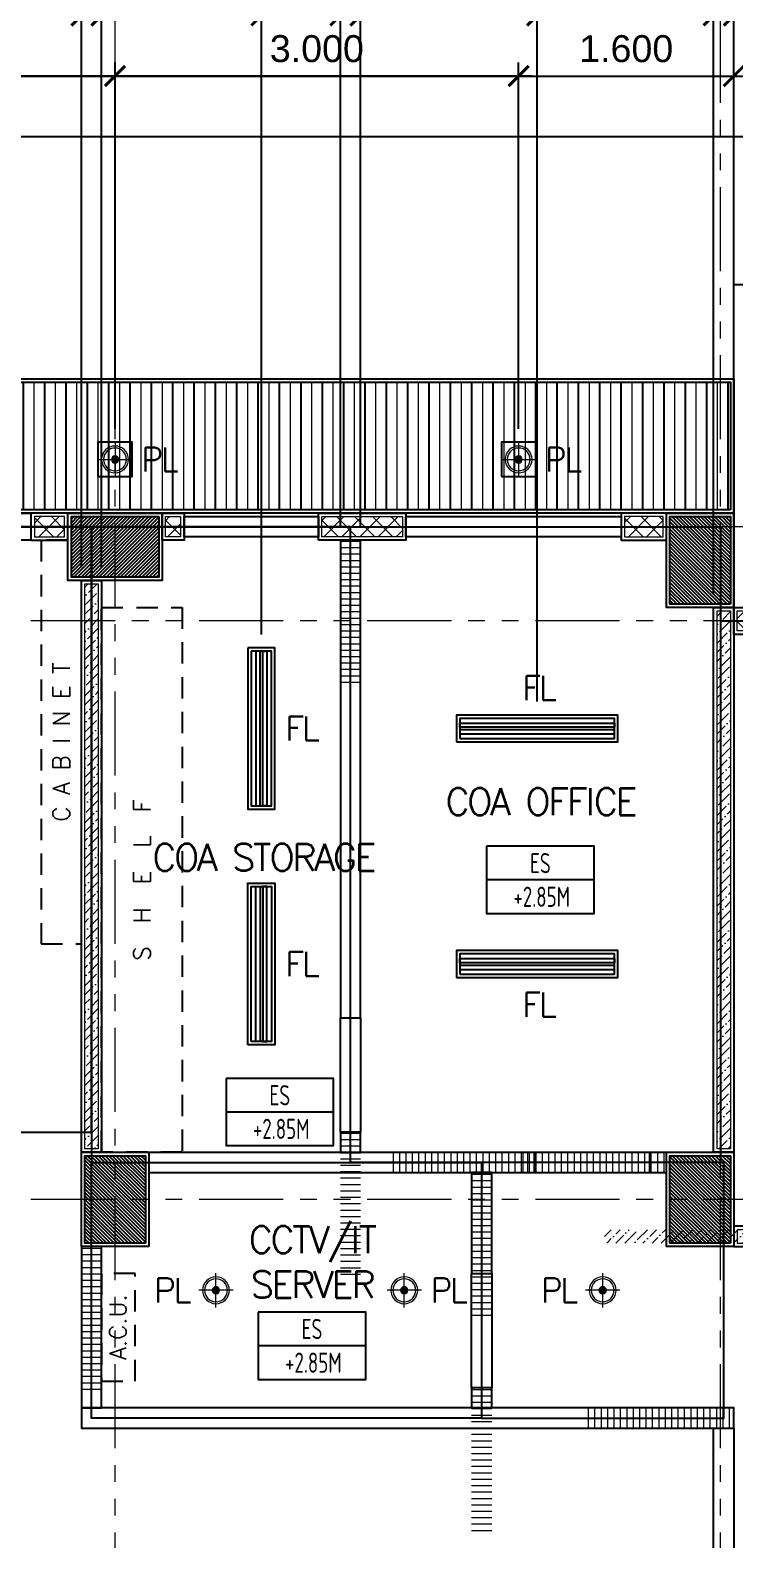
# Model space of a CAD drawing. Header units: metres. Extents: x -12400 to 1, y 0 to 106422.
# Drawn here: x -12200.44 to -12195.21, y 106347.71 to 106358.93 of the extents above; entities that cross this region are included whole.
import ezdxf
from ezdxf.enums import TextEntityAlignment as Align

# ---------------------------------------------------------------- set-up
doc = ezdxf.new("R2010")
doc.units = ezdxf.units.M
doc.header["$PDMODE"] = 35
doc.linetypes.add('HIDDEN2', pattern=[4.762499999999999, 3.175, -1.5875])
doc.linetypes.add('PHANTOM2', pattern=[1.25, 0.625, -0.125, 0.125, -0.125, 0.125, -0.125])
for name, color, linetype, lineweight in [('0.1', 1, 'Continuous', 9), ('A-DIM-100', 8, 'Continuous', 0), ('DIM 001', 251, 'Continuous', 13), ('FURN', 8, 'Continuous', 5), ('HATCH', 250, 'Continuous', 5), ('LAYOUT', 1, 'Continuous', 20), ('LF 001', 51, 'Continuous', 20)]:
    doc.layers.add(name, color=color, linetype=linetype, lineweight=lineweight)
for name, color, linetype in [('C-SCHED', 1, 'Continuous'), ('E_FIX_LIGHT1', 2, 'Continuous'), ('lighting', 1, 'Continuous'), ('P-HIDE', 1, 'HIDDEN2'), ('stone', 15, 'Continuous'), ('txt', 2, 'Continuous'), ('WALL', 7, 'Continuous')]:
    doc.layers.add(name, color=color, linetype=linetype)
doc.layers.add('GUIDELINES', color=206, linetype='Continuous', plot=False)
doc.styles.add('architxt', font='architxt.shx', dxfattribs={"width": 0.8})
doc.styles.add('DIMTXT-100', font='arial.ttf')
doc.styles.add('swis721', font='swiss.ttf')
doc.styles.add('T.25', font='romans.shx', dxfattribs={"height": 0.2})
doc.dimstyles.new('D-100', dxfattribs={"dimtxt": 0.2, "dimasz": 0.15, "dimexe": 0.1, "dimexo": 0.1, "dimgap": 0.1, "dimtad": 1, "dimdec": 3, "dimzin": 4, "dimdsep": 46, "dimtxsty": 'DIMTXT-100', "dimblk": 'ARCHTICK', "dimcen": 0.2, "dimdle": 0.1, "dimclrd": 8, "dimclre": 8, "dimclrt": 2, "dimadec": 0, "dimazin": 1, "dimtfac": 1, "dimtdec": 3, "dimtofl": 0, "dimtmove": 2, "dimatfit": 3, "dimfxl": 1, "dimarcsym": 0})
doc.dimstyles.new('DIM 200', dxfattribs={"dimtxt": 200, "dimasz": 1, "dimexe": 0, "dimexo": 40, "dimgap": 50, "dimtad": 1, "dimtoh": 1, "dimdec": 0, "dimlfac": 2, "dimtxsty": 'swis721', "dimblk": 'CIR', "dimcen": 0, "dimclrd": 155, "dimclre": 155, "dimclrt": 4, "dimadec": 0, "dimazin": 0, "dimtfac": 1, "dimtdec": 0, "dimtix": 1, "dimtmove": 1, "dimatfit": 3, "dimldrblk": 'CIR', "dimfxl": 0, "dimarcsym": 0})

# ---------------------------------------------------------------- blocks, each defined once
blk = doc.blocks.new('CIR')
at = {"color": 4}
blk.add_circle((0, 0), 50, dxfattribs=at)
blk = doc.blocks.new('A$C1B753C5A')
at = {"layer": 'WALL'}
h = blk.add_hatch(dxfattribs=at)
h.set_pattern_fill('ANSI31', color=250, scale=0.15)
h.set_pattern_definition([(45, (-1494.388102653662, 303.0677240852394), (-0.01325825214724777, 0.01325825214724777), [])])
h.paths.add_polyline_path([(0.4750000000001364, 0.6749999999999545), (0.02500000000009089, 0.6749999999999545), (0.02500000000009095, 0.02499999999997721), (0.4750000000001364, 0.02499999999997721)])
at = {"color": 7}
blk.add_lwpolyline([(0, 0), (0.5000000000002274, 0), (0.5000000000002274, 0.6999999999999318), (0, 0.6999999999999318)], close=True, dxfattribs=at)
at = {"layer": 'stone', "color": 5}
blk.add_lwpolyline([(0.02500000000009095, 0.02499999999997726), (0.4750000000001364, 0.02499999999997726), (0.4750000000001364, 0.6749999999999545), (0.02500000000009095, 0.6749999999999545)], close=True, dxfattribs=at)
blk = doc.blocks.new('COLUMNS2F')
at = {"xscale": -1.000000000000001, "rotation": 90}
blk.add_blockref('A$C1B753C5A', (-12158.10441529414, 106344.3499565114), dxfattribs=at)
at = {"xscale": -1}
for p in [(-12153.85441529414, 106343.6499565114), (-12158.20441529414, 106338.8999565114), (-12153.85441529414, 106338.8999565114)]:
    blk.add_blockref('A$C1B753C5A', p, dxfattribs=at)
blk = doc.blocks.new('*U1740')
at = {"layer": 'HATCH'}
h = blk.add_hatch(dxfattribs=at)
h.set_pattern_fill('ANSI36', color=256, scale=0.015)
h.set_pattern_definition([(45, (12095.52419102845, -106406.7665946045), (0.025256970340507, 0.09260889124852564), [0.1190625, -0.0238125, 0, -0.0238125])])
h.paths.add_polyline_path([(0.0249999999996362, 0.1249999999854481), (0.02499999999963665, 0.02499999999417923), (4.224999999947385, 0.02499999999417923), (4.224999999947385, 0.1249999999854481)])
at = {"color": 4}
blk.add_lwpolyline([(4.249999999947021, 0), (4.249999999947021, 0.1499999999796273), (0, 0.1499999999796273), (0, 0)], close=True, dxfattribs=at)
at = {"layer": 'HATCH'}
blk.add_lwpolyline([(4.224999999947385, 0.02499999999417923), (4.224999999947385, 0.1249999999854481), (0.0249999999996362, 0.1249999999854481), (0.0249999999996362, 0.02499999999417923)], close=True, dxfattribs=at)
blk = doc.blocks.new('*U1966')
at = {"layer": 'HATCH'}
h = blk.add_hatch(dxfattribs=at)
h.set_pattern_fill('ANSI36', color=256, scale=0.015)
h.set_pattern_definition([(45, (12095.32419102851, -106406.7665946045), (0.025256970340507, 0.09260889124852564), [0.1190625, -0.0238125, 0, -0.0238125])])
h.paths.add_polyline_path([(0.0249999999996362, 0.1249999999854481), (0.02499999999963665, 0.02499999999417923), (4.025000000000431, 0.02499999999417923), (4.025000000000431, 0.1249999999854481)])
at = {"color": 4}
blk.add_lwpolyline([(4.050000000000067, 0), (4.050000000000067, 0.1499999999796273), (0, 0.1499999999796273), (0, 0)], close=True, dxfattribs=at)
at = {"layer": 'HATCH'}
blk.add_lwpolyline([(4.025000000000431, 0.02499999999417923), (4.025000000000431, 0.1249999999854481), (0.0249999999996362, 0.1249999999854481), (0.0249999999996362, 0.02499999999417923)], close=True, dxfattribs=at)
blk = doc.blocks.new('*U1027')
at = {"layer": 'HATCH'}
h = blk.add_hatch(dxfattribs=at)
h.set_pattern_fill('ANSI31', color=256, scale=0.015, angle=45)
h.set_pattern_definition([(90, (12094.82437425288, -106406.4165946045), (-0.04762500000000001, 0), [])])
h.paths.add_polyline_path([(2.462683224379362, 0.1499999999796273), (2.462683224379362, 0), (3.550183224378999, 0), (3.550183224378999, 0.1499999999796273)])
at = {"color": 3}
blk.add_lwpolyline([(3.550183224378999, 0), (3.550183224378999, 0.1499999999796273), (0, 0.1499999999796273), (0, 0)], close=True, dxfattribs=at)
blk = doc.blocks.new('*U1028')
at = {"layer": 'HATCH'}
h = blk.add_hatch(dxfattribs=at)
h.set_pattern_fill('ANSI31', color=256, scale=0.015, angle=45)
h.set_pattern_definition([(90, (12094.1491910285, -106406.4165946045), (-0.04762500000000001, 0), [])])
h.paths.add_polyline_path([(1.787499999998544, 0.1499999999796273), (1.787499999998544, 0), (2.87499999999818, 0), (2.87499999999818, 0.1499999999796273)])
at = {"color": 3}
blk.add_lwpolyline([(2.87499999999818, 0), (2.87499999999818, 0.1499999999796273), (0, 0.1499999999796273), (0, 0)], close=True, dxfattribs=at)
blk = doc.blocks.new('*U1029')
at = {"layer": 'HATCH'}
h = blk.add_hatch(dxfattribs=at)
h.set_pattern_fill('ANSI31', color=256, scale=0.015, angle=45)
h.set_pattern_definition([(90, (12096.12419102851, -106406.4165946045), (-0.04762500000000001, 0), [])])
h.paths.add_polyline_path([(3.762500000000726, 0.1499999999796273), (3.762500000000726, 0), (4.850000000000362, 0), (4.850000000000362, 0.1499999999796273)])
at = {"color": 3}
blk.add_lwpolyline([(4.850000000000362, 0), (4.850000000000362, 0.1499999999796273), (0, 0.1499999999796273), (0, 0)], close=True, dxfattribs=at)
blk = doc.blocks.new('*U1021')
at = {"layer": 'HATCH'}
h = blk.add_hatch(dxfattribs=at)
h.set_pattern_fill('ANSI31', color=256, scale=0.015, angle=45)
h.set_pattern_definition([(90, (12092.47437425292, -106406.4165946045), (-0.04762500000000001, 0), [])])
h.paths.add_polyline_path([(0.1126832244171987, 0.1499999999796273), (0.1126832244171987, 0), (1.200183224416835, 0), (1.200183224416835, 0.1499999999796273)])
at = {"color": 3}
blk.add_lwpolyline([(1.200183224416835, 0), (1.200183224416835, 0.1499999999796273), (0, 0.1499999999796273), (0, 0)], close=True, dxfattribs=at)
blk = doc.blocks.new('*U1022')
at = {"layer": 'HATCH'}
h = blk.add_hatch(dxfattribs=at)
h.set_pattern_fill('ANSI31', color=256, scale=0.015, angle=45)
h.set_pattern_definition([(90, (12092.02382457971, -106406.4165946045), (-0.04762500000000001, 0), [])])
h.paths.add_polyline_path([(-0.3378664487991022, 0.1499999999796273), (-0.3378664487991022, 0), (0.749633551200534, 0), (0.749633551200534, 0.1499999999796273)])
at = {"color": 3}
blk.add_lwpolyline([(0.749633551200534, 0), (0.749633551200534, 0.1499999999796273), (0, 0.1499999999796273), (0, 0)], close=True, dxfattribs=at)
blk = doc.blocks.new('*U1023')
at = {"layer": 'HATCH'}
h = blk.add_hatch(dxfattribs=at)
h.set_pattern_fill('ANSI31', color=256, scale=0.015, angle=45)
h.set_pattern_definition([(90, (12091.42437425295, -106406.4165946045), (-0.04762500000000001, 0), [])])
h.paths.add_polyline_path([(-0.9373167755566076, 0.1499999999796273), (-0.9373167755566076, 0), (0.1501832244430286, 0), (0.1501832244430286, 0.1499999999796273)])
at = {"color": 3}
blk.add_lwpolyline([(0.1501832244430286, 0), (0.1501832244430286, 0.1499999999796273), (0, 0.1499999999796273), (0, 0)], close=True, dxfattribs=at)
blk = doc.blocks.new('*U1024')
at = {"layer": 'HATCH'}
h = blk.add_hatch(dxfattribs=at)
h.set_pattern_fill('ANSI31', color=256, scale=0.015, angle=45)
h.set_pattern_definition([(90, (12091.39919102851, -106406.4165946045), (-0.04762500000000001, 0), [])])
h.paths.add_polyline_path([(-0.9624999999996362, 0.1499999999796273), (-0.9624999999996362, 0), (0.125, 0), (0.125, 0.1499999999796273)])
at = {"color": 3}
blk.add_lwpolyline([(0.125, 0), (0.125, 0.1499999999796273), (0, 0.1499999999796273), (0, 0)], close=True, dxfattribs=at)
blk = doc.blocks.new('*U1031')
at = {"layer": 'HATCH'}
h = blk.add_hatch(dxfattribs=at)
h.set_pattern_fill('ANSI31', color=256, scale=0.015, angle=45)
h.set_pattern_definition([(90, (12091.42437425293, -106406.4165946045), (-0.04762500000000001, 0), [])])
h.paths.add_polyline_path([(-0.9373167755711593, 0.1499999999796273), (-0.9373167755711593, 0), (0.1501832244284769, 0), (0.1501832244284769, 0.1499999999796273)])
at = {"color": 3}
blk.add_lwpolyline([(0.1501832244284769, 0), (0.1501832244284769, 0.1499999999796273), (0, 0.1499999999796273), (0, 0)], close=True, dxfattribs=at)
blk = doc.blocks.new('*U1777')
at = {"layer": 'HATCH'}
h = blk.add_hatch(dxfattribs=at)
h.set_pattern_fill('ANSI37', color=256, scale=0.03, angle=-180)
h.set_pattern_definition([(225, (-0.8125000000049447, 0), (0.06735192090801863, -0.06735192090801868), []), (314.9999999999999, (-0.8125000000049447, 0), (0.06735192090801868, 0.06735192090801861), [])])
h.paths.add_polyline_path([(0.02500000000873115, 0.1749999999883585), (0.02500000000873115, 0.02499999999417923), (0.2500000000005122, 0.02499999999417923), (0.2500000000005122, 0.1749999999883585)])
blk.add_lwpolyline([(0, 0.1999999999825377), (0, 0), (0.2749999999946914, 0), (0.2749999999946914, 0.1999999999825377)], close=True)
blk.add_lwpolyline([(0.02500000000873115, 0.1749999999883585), (0.02500000000873115, 0.02499999999417923), (0.2500000000005122, 0.02499999999417923), (0.2500000000005122, 0.1749999999883585)], close=True, dxfattribs=at)
blk = doc.blocks.new('*U615')
at = {"layer": 'HATCH'}
h = blk.add_hatch(dxfattribs=at)
h.set_pattern_fill('ANSI36', color=256, scale=0.015)
h.set_pattern_definition([(45, (12091.37419102851, -106406.7665946045), (0.025256970340507, 0.09260889124852564), [0.1190625, -0.0238125, 0, -0.0238125])])
h.paths.add_polyline_path([(-0.9624999999996362, 0.1249999999854481), (-0.9624999999996362, 0.02499999999417923), (0.0750000000007276, 0.02499999999417923), (0.0750000000007276, 0.1249999999854481)])
at = {"color": 4}
blk.add_lwpolyline([(0.1000000000003638, 0), (0.1000000000003638, 0.1499999999796273), (0, 0.1499999999796273), (0, 0)], close=True, dxfattribs=at)
at = {"layer": 'HATCH'}
blk.add_lwpolyline([(0.0750000000007276, 0.02499999999417923), (0.0750000000007276, 0.1249999999854481), (0.0249999999996362, 0.1249999999854481), (0.0249999999996362, 0.02499999999417923)], close=True, dxfattribs=at)
blk = doc.blocks.new('*U1765')
at = {"layer": 'HATCH'}
h = blk.add_hatch(dxfattribs=at)
h.set_pattern_fill('ANSI37', color=256, scale=0.03, angle=-180)
h.set_pattern_definition([(225, (-0.6624999999845038, 0), (0.06735192090801863, -0.06735192090801868), []), (314.9999999999999, (-0.6624999999845038, 0), (0.06735192090801868, 0.06735192090801861), [])])
h.paths.add_polyline_path([(0.02500000000873115, 0.1749999999883585), (0.02500000000873115, 0.02499999999417923), (0.4000000000209532, 0.02499999999417923), (0.4000000000209532, 0.1749999999883585)])
blk.add_lwpolyline([(0, 0.1999999999825377), (0, 0), (0.4250000000151324, 0), (0.4250000000151324, 0.1999999999825377)], close=True)
blk.add_lwpolyline([(0.02500000000873115, 0.1749999999883585), (0.02500000000873115, 0.02499999999417923), (0.4000000000209532, 0.02499999999417923), (0.4000000000209532, 0.1749999999883585)], close=True, dxfattribs=at)
blk = doc.blocks.new('*U285')
at = {"layer": 'HATCH'}
h = blk.add_hatch(dxfattribs=at)
h.set_pattern_fill('ANSI37', color=256, scale=0.03, angle=-180)
h.set_pattern_definition([(225, (-0.7500000006797893, 0), (0.06735192090801863, -0.06735192090801868), []), (314.9999999999999, (-0.7500000006797893, 0), (0.06735192090801868, 0.06735192090801861), [])])
h.paths.add_polyline_path([(0.02500000000873115, 0.1749999999883585), (0.02500000000873115, 0.02499999999417923), (0.3124999993256676, 0.02499999999417923), (0.3124999993256676, 0.1749999999883585)])
blk.add_lwpolyline([(0, 0.1999999999825377), (0, 0), (0.3374999993198469, 0), (0.3374999993198469, 0.1999999999825377)], close=True)
blk.add_lwpolyline([(0.02500000000873115, 0.1749999999883585), (0.02500000000873115, 0.02499999999417923), (0.3124999993256676, 0.02499999999417923), (0.3124999993256676, 0.1749999999883585)], close=True, dxfattribs=at)
blk = doc.blocks.new('*U1742')
at = {"layer": 'HATCH'}
h = blk.add_hatch(dxfattribs=at)
h.set_pattern_fill('ANSI37', color=256, scale=0.03, angle=-180)
h.set_pattern_definition([(225, (-0.9249999999914837, 0), (0.06735192090801863, -0.06735192090801868), []), (314.9999999999999, (-0.9249999999914837, 0), (0.06735192090801868, 0.06735192090801861), [])])
h.paths.add_polyline_path([(0.02500000000873115, 0.1749999999883585), (0.02500000000873115, 0.02499999999417923), (0.1375000000139731, 0.02499999999417923), (0.1375000000139731, 0.1749999999883585)])
blk.add_lwpolyline([(0, 0.1999999999825377), (0, 0), (0.1625000000081523, 0), (0.1625000000081523, 0.1999999999825377)], close=True)
blk.add_lwpolyline([(0.02500000000873115, 0.1749999999883585), (0.02500000000873115, 0.02499999999417923), (0.1375000000139731, 0.02499999999417923), (0.1375000000139731, 0.1749999999883585)], close=True, dxfattribs=at)
blk = doc.blocks.new('*U1774')
at = {"layer": 'HATCH'}
h = blk.add_hatch(dxfattribs=at)
h.set_pattern_fill('ANSI37', color=256, scale=0.03, angle=-180)
h.set_pattern_definition([(225, (-0.4374999999831163, 0), (0.06735192090801863, -0.06735192090801868), []), (314.9999999999999, (-0.4374999999831163, 0), (0.06735192090801868, 0.06735192090801861), [])])
h.paths.add_polyline_path([(0.02500000000873115, 0.1749999999883585), (0.02500000000873115, 0.02499999999417923), (0.6250000000223406, 0.02499999999417923), (0.6250000000223406, 0.1749999999883585)])
blk.add_lwpolyline([(0, 0.1999999999825377), (0, 0), (0.6500000000165198, 0), (0.6500000000165198, 0.1999999999825377)], close=True)
blk.add_lwpolyline([(0.02500000000873115, 0.1749999999883585), (0.02500000000873115, 0.02499999999417923), (0.6250000000223406, 0.02499999999417923), (0.6250000000223406, 0.1749999999883585)], close=True, dxfattribs=at)
blk = doc.blocks.new('A$C7ed75b16')
at = {"color": 1}
for points in [[(1.774999999994179, 19.69999999999709), (4.975000000013097, 19.69999999999709), (4.975000000013097, 19.50000000001455), (1.774999999994179, 19.50000000001455)], [(6.112500000001091, 19.67500000003201), (7.112500000001091, 19.67500000003201), (7.112500000001091, 19.52500000002328), (6.112500000001091, 19.52500000002328)], [(7.762500000011642, 19.67500000001746), (9.36250000068685, 19.67500000001746), (9.36250000068685, 19.52500000028522), (7.762500000011642, 19.52500000028522)], [(7.27500000001055, 15.94981677563919), (7.424999999990177, 15.94981677563919), (7.424999999990177, 15.09981677563337), (7.27500000001055, 15.09981677563337)], [(9.575000000000728, 14.94963355120854), (8.724999999998545, 14.94963355120854), (8.724999999998545, 14.79963355122891), (9.575000000000728, 14.79963355122891)], [(8.250000000010914, 14.05000000003201), (8.399999999990541, 14.05000000003201), (8.399999999990541, 13.20000000002619), (8.250000000010914, 13.20000000002619)], [(10.05000000000109, 12.89981677560718), (10.20000000000073, 12.89981677560718), (10.20000000000073, 10.69999999999709), (10.05000000000109, 10.69999999999709)]]:
    blk.add_lwpolyline(points, close=True, dxfattribs=at)
at = {"color": 1, "linetype": 'HIDDEN2', "ltscale": 0.05}
blk.add_lwpolyline([(5.75, 13.25), (5.75, 14.05000000000291), (5.5, 14.05000000000291), (5.5, 13.25)], close=True, dxfattribs=at)
at = {"layer": 'GUIDELINES'}
for points in [[(1.100000000000364, 19.60000000002037), (10.10000000000036, 19.60000000002037), (10.10000000000036, 18.90000000002328), (18.10000000000036, 18.90000000002328), (18.10000000000036, 19.60000000002037), (27.10000000000036, 19.60000000002037), (27.10000000000036, 1.100000000020373), (18.10000000000036, 1.100000000020373), (18.10000000000036, 2.100000000136788), (10.10000000000036, 2.100000000136788), (10.10000000000036, 1.100000000020373), (1.100000000000364, 1.100000000020373)], [(5.425000000001091, 19.59981677561882), (1.100000000000364, 19.60000000000582), (1.100000000000364, 15.10009161221387), (5.425000000001091, 15.09990838782687)], [(5.425000000001091, 14.87481677562755), (7.350000000000364, 14.87481677562755), (7.350000000000364, 19.59981677561882), (5.425000000001091, 19.59981677561882)], [(7.350000000000364, 19.60000000000582), (10.10000000000036, 19.60000000000582), (10.10000000000036, 14.87463355124055), (7.350000000000364, 14.87463355124055)], [(5.425000000001091, 14.87463355124055), (8.325000000000728, 14.87463355124055), (8.325000000000728, 12.97500000000582), (5.425000000001091, 12.97500000000582)], [(8.325000000000728, 14.87463355124055), (8.325000000000728, 12.97500000000582), (10.125, 12.97500000000582), (10.125, 14.87463355124055)]]:
    blk.add_lwpolyline(points, close=True, dxfattribs=at)
at = {"layer": 'P-HIDE', "linetype": 'Continuous'}
blk.add_lwpolyline([(10.20000000000073, 18.99999999998545), (10.20000000000073, 21.39999999997963), (18.00000000001819, 21.39999999997963), (18.00000000001819, 18.99999999998545)], dxfattribs=at)
for name, p in [('COLUMNS2F', (12164.05441529414, -106324.6499565114)), ('*U1028', (5.850000000000364, 14.79963355122891)), ('*U1024', (9.575000000000728, 14.79963355122891)), ('*U615', (10.20000000000073, 14.25)), ('*U1029', (5.350000000000364, 12.89981677560718))]:
    blk.add_blockref(name, p)
for name, p, rotation in [('*U1777', (5.250000000007276, 19.69999999999709), 180), ('*U285', (9.700000000008004, 19.69999999999709), 180), ('*U1027', (7.424999999990177, 15.94981677563919), 90), ('*U1031', (7.424999999990177, 14.94963355120854), 90), ('*U1022', (8.399999999990541, 14.05000000003201), 90), ('*U1021', (5.499999999990905, 13.04981677558681), 90), ('*U1023', (8.399999999990541, 13.04981677558681), 90)]:
    blk.add_blockref(name, p, dxfattribs=dict(rotation=rotation))
at = {"xscale": -1}
for name, p, rotation in [('*U1742', (5.950000000000728, 19.69981677559554), 180), ('*U1774', (7.112500000001091, 19.69981677559554), 180), ('*U1740', (5.350000000000364, 14.95000000001164), 270), ('*U1966', (10.0500000000211, 14.95000000001164), 270), ('*U1765', (10.20000000000073, 19), 180)]:
    blk.add_blockref(name, p, dxfattribs=dict(at, rotation=rotation))
at = {"layer": '0.1', "color": 2, "insert": (5.621145988796343, 13.65000000000873), "char_height": 0.125, "attachment_point": 5, "rotation": 89.99999999999993, "style": 'T.25'}
blk.add_mtext_dynamic_manual_height_columns('{\\C3;A.C.U.}', width=0.8842432270312205, gutter_width=1, heights=[0], dxfattribs=at)
blk = doc.blocks.new('L1')
at = {"layer": 'LF 001', "lineweight": 20, "ltscale": 1500}
h = blk.add_hatch(color=256, dxfattribs=at)
edge = h.paths.add_edge_path()
edge.add_arc((1.13686837721616e-13, -1.13686837721616e-13), 0.0318958546358772, 0, 360)
at = {"layer": 'LF 001', "color": 76, "lineweight": 18, "ltscale": 1500}
for points in [[(1.13686837721616e-13, 0.1499999999997499), (1.13686837721616e-13, -0.1500000000000909)], [(-0.1499999999999773, -1.13686837721616e-13), (0.1500000000000909, -1.13686837721616e-13)]]:
    blk.add_lwpolyline(points, dxfattribs=at)
at = {"layer": 'LF 001', "ltscale": 1500}
blk.add_lwpolyline([(-0.09999999999990905, -1.13686837721616e-13, -1), (0.1000000000000227, -1.13686837721616e-13, -1)], format="xyb", close=True, dxfattribs=at)
at = {"layer": 'LF 001', "lineweight": 20, "ltscale": 1500}
blk.add_circle((1.13686837721616e-13, -1.13686837721616e-13), 0.0318958546358772, dxfattribs=at)
blk = doc.blocks.new('LO')
at = {"layer": 'LAYOUT', "xscale": 1000, "yscale": 1000, "zscale": 1000}
blk.add_blockref('L1', (0, 0), dxfattribs=at)
blk = doc.blocks.new('*U1960')
at = {"layer": 'LF 001', "ltscale": 1500}
blk.add_circle((0, -3.995415109869782e-14), 0.0998520709958535, dxfattribs=at)
at = {"layer": 'lighting', "xscale": 0.0008492979043710491, "yscale": 0.0008492979043710491, "zscale": 0.0008492979043710491}
blk.add_blockref('LO', (0, -3.995415109869782e-14), dxfattribs=at)
blk = doc.blocks.new('LEDPENDANTLT')
at = {"color": 1}
for points in [[(0, 0.1999999999970896), (1.200000000000728, 0.1999999999970896), (1.200000000000728, 0), (0, 0)], [(0.02499999999417923, 0.1750000000029104), (1.175000000006548, 0.1750000000029104), (1.175000000006548, 0.02499999999417923), (0.02499999999417923, 0.02499999999417923)]]:
    blk.add_lwpolyline(points, close=True, dxfattribs=at)
at = {"color": 2}
for points in [[(1.174999999995634, 0.1100000000005821), (0.02499999999417923, 0.1100000000005821), (0.02499999999417923, 0.1399999999994179), (1.174999999995634, 0.1399999999994179)], [(1.174999999995634, 0.09000000001105946), (0.02499999999417923, 0.09000000001105946), (0.02499999999417923, 0.06000000001222361), (1.174999999995634, 0.06000000001222361)]]:
    blk.add_lwpolyline(points, close=True, dxfattribs=at)
blk = doc.blocks.new('A$Cc2b2540e')
h = blk.add_hatch()
h.set_pattern_fill('ANSI31', color=8, scale=0.05, angle=45)
h.set_pattern_definition([(90, (12129.21296792572, -106290.2629166174), (-0.15875, 0), [])])
h.paths.add_polyline_path([(10.17500000000655, 19.72499999997672), (1.01035533905997, 19.72499999999127), (0.06035533904650947, 20.67499999998836), (10.17500000000655, 20.67499999998836)])
at = {"color": 1}
blk.add_lwpolyline([(10.20000000000073, 19.69999999998254), (1.000000000003638, 19.69999999999709), (0, 20.69999999998254), (10.20000000000073, 20.69999999998254), (10.20000000000073, 19.69999999998254)], dxfattribs=at)
at = {"color": 8}
blk.add_lwpolyline([(10.17500000000655, 19.72499999997672), (1.01035533905997, 19.72499999999127), (0.06035533904650947, 20.67499999998836), (10.17500000000655, 20.67499999998836)], close=True, dxfattribs=at)
at = {"color": 1}
for points in [[(5.472605314345856, 19.97260531435313), (5.72739468565851, 19.97260531433858), (5.72739468565851, 20.22739468562941), (5.472605314345856, 20.22739468564396)], [(8.472605314345856, 19.97260531435313), (8.72739468565851, 19.97260531433858), (8.72739468565851, 20.22739468562941), (8.472605314345856, 20.22739468564396)]]:
    blk.add_lwpolyline(points, close=True, dxfattribs=at)
at = {"color": 1, "linetype": 'HIDDEN2', "ltscale": 0.05}
for points in [[(5.050000000001091, 19.50000000001455), (5.049999999999272, 16.50000000001455), (5.350000000000364, 16.50000000001455), (5.350000000000364, 19.19999999995343), (5.25, 19.19999999995343), (5.25, 19.50000000001455)], [(5.500000000001819, 19.00000000001455), (6.100000000002183, 19.00000000001455), (6.100000000002183, 14.95000000001164), (5.500000000001819, 14.95000000001164)]]:
    blk.add_lwpolyline(points, close=True, dxfattribs=at)
for p, xscale, rotation in [((6.787500000005821, 18.7000000001135), -1.000000000000002, 90), ((8.137500000006185, 18.20000000009895), -1, 180), ((8.137500000006185, 16.44963355122309), -1, 180)]:
    blk.add_blockref('LEDPENDANTLT', p, dxfattribs=dict(xscale=xscale, rotation=rotation))
at = {"rotation": 90}
blk.add_blockref('LEDPENDANTLT', (6.787500000005821, 15.74963355121145), dxfattribs=at)
at = {"layer": 'E_FIX_LIGHT1'}
for p, xscale, rotation in [((5.600000000002183, 20.09999999999127), -1.000000000000002, 90), ((8.600000000002183, 20.09999999999127), -1.000000000000002, 90), ((6.350000000000364, 13.92472516346606), -1, 270), ((7.750000000010914, 13.92472516346606), -1, 270), ((9.224999999994907, 13.92472516346606), -1, 270)]:
    blk.add_blockref('*U1960', p, dxfattribs=dict(at, xscale=xscale, rotation=rotation))
at = {"layer": '0.1', "color": 2, "char_height": 0.125, "attachment_point": 5, "rotation": 89.99999999999993, "style": 'T.25'}
for s, insert in [('{\\C3;C A B I N E T}', (5.200000000000728, 18.00000000001455)), ('{\\C3;S  H  E  L  F}', (5.800111009597458, 16.97402557425085))]:
    blk.add_mtext_dynamic_manual_height_columns(s, width=1.904936905098111, gutter_width=1, heights=[0], dxfattribs=dict(at, insert=insert))
at = {"layer": 'txt', "color": 6, "linetype": 'Continuous', "char_height": 0.18, "attachment_point": 5, "style": 'T.25'}
for s, insert in [('{\\T0.9;PL}', (5.927394685659237, 20.10000000000582)), ('{\\T0.9;PL}', (8.927394685659237, 20.10000000000582)), ('{\\T0.9;FL}', (8.748793940487303, 18.40163221812691)), ('{\\T0.9;FL}', (6.987500000006548, 18.10000000010768)), ('{\\T0.9;FL}', (6.987500000006548, 16.34963355120271)), ('{\\T0.9;FL}', (8.748793940487303, 16.04800133318349)), ('{\\T0.9;PL}', (6.022604970847169, 13.92472516346606)), ('{\\T0.9;PL}', (8.077394342171829, 13.92472516346606)), ('{\\T0.9;PL}', (8.897604970841712, 13.92472516346606))]:
    blk.add_mtext_dynamic_manual_height_columns(s, width=0.6453045245441018, gutter_width=0.001, heights=[0], dxfattribs=dict(at, insert=insert))
blk = doc.blocks.new('_ArchTick')
at = {"color": 0, "linetype": 'ByBlock', "const_width": 0.15}
blk.add_lwpolyline([(-0.5, -0.5), (0.5, 0.5)], dxfattribs=at)
blk = doc.blocks.new('*D1042')
at = {"layer": 'DEFPOINTS', "color": 0, "transparency": 16777216}
for p in [(-12194.53796792572, 106359.0365394432), (-12195.21296792571, 106354.4365394442), (-12194.53796792572, 106353.9389341288)]:
    blk.add_point(p, dxfattribs=at)
at = {"layer": 'DIM 001', "color": 8, "lineweight": -2, "transparency": 16777216}
for p, q in [((-12195.21296792571, 106354.5365394442), (-12195.21296792571, 106359.1365394432)), ((-12194.53796792572, 106354.0389341288), (-12194.53796792572, 106359.1365394432)), ((-12195.31296792571, 106359.0365394432), (-12194.43796792572, 106359.0365394432))]:
    blk.add_line(p, q, dxfattribs=at)
at = {"layer": 'DIM 001', "color": 8, "lineweight": -2, "transparency": 16777216, "xscale": 0.15, "yscale": 0.15, "zscale": 0.15, "rotation": 180}
blk.add_blockref('_ArchTick', (-12195.21296792571, 106359.0365394432), dxfattribs=at)
at = {"layer": 'DIM 001', "color": 8, "lineweight": -2, "transparency": 16777216, "xscale": 0.15, "yscale": 0.15, "zscale": 0.15}
blk.add_blockref('_ArchTick', (-12194.53796792572, 106359.0365394432), dxfattribs=at)
at = {"layer": 'DIM 001', "color": 2, "transparency": 16777216, "insert": (-12194.87546792572, 106359.2365394432), "char_height": 0.2, "attachment_point": 5, "style": 'DIMTXT-100'}
blk.add_mtext('.675', dxfattribs=at)
blk = doc.blocks.new('*D1105')
at = {"layer": 'DEFPOINTS', "color": 0, "transparency": 16777216}
for p in [(-12200.06296792572, 106359.0365394432), (-12200.06296792572, 106354.8365394432), (-12201.01296792572, 106354.6139341289)]:
    blk.add_point(p, dxfattribs=at)
at = {"layer": 'DIM 001', "color": 8, "lineweight": -2, "transparency": 16777216}
for p, q in [((-12201.01296792572, 106354.7139341289), (-12201.01296792572, 106359.1365394432)), ((-12200.06296792572, 106354.9365394432), (-12200.06296792572, 106359.1365394432)), ((-12201.11296792572, 106359.0365394432), (-12199.96296792572, 106359.0365394432))]:
    blk.add_line(p, q, dxfattribs=at)
at = {"layer": 'DIM 001', "color": 8, "lineweight": -2, "transparency": 16777216, "xscale": 0.15, "yscale": 0.15, "zscale": 0.15, "rotation": 180}
blk.add_blockref('_ArchTick', (-12201.01296792572, 106359.0365394432), dxfattribs=at)
at = {"layer": 'DIM 001', "color": 8, "lineweight": -2, "transparency": 16777216, "xscale": 0.15, "yscale": 0.15, "zscale": 0.15}
blk.add_blockref('_ArchTick', (-12200.06296792572, 106359.0365394432), dxfattribs=at)
at = {"layer": 'DIM 001', "color": 2, "transparency": 16777216, "insert": (-12200.53796792572, 106359.2386540407), "char_height": 0.2, "attachment_point": 5, "style": 'DIMTXT-100'}
blk.add_mtext('.950', dxfattribs=at)
blk = doc.blocks.new('*D1106')
at = {"layer": 'DEFPOINTS', "color": 0, "transparency": 16777216}
for p in [(-12198.72546792571, 106359.0365394432), (-12199.91296792574, 106354.8365394432), (-12198.72546792571, 106354.3365394433)]:
    blk.add_point(p, dxfattribs=at)
at = {"layer": 'DIM 001', "color": 8, "lineweight": -2, "transparency": 16777216}
for p, q in [((-12199.91296792574, 106354.9365394432), (-12199.91296792574, 106359.1365394432)), ((-12198.72546792571, 106354.4365394433), (-12198.72546792571, 106359.1365394432)), ((-12200.01296792574, 106359.0365394432), (-12198.62546792571, 106359.0365394432))]:
    blk.add_line(p, q, dxfattribs=at)
at = {"layer": 'DIM 001', "color": 8, "lineweight": -2, "transparency": 16777216, "xscale": 0.15, "yscale": 0.15, "zscale": 0.15, "rotation": 180}
blk.add_blockref('_ArchTick', (-12199.91296792574, 106359.0365394432), dxfattribs=at)
at = {"layer": 'DIM 001', "color": 8, "lineweight": -2, "transparency": 16777216, "xscale": 0.15, "yscale": 0.15, "zscale": 0.15}
blk.add_blockref('_ArchTick', (-12198.72546792571, 106359.0365394432), dxfattribs=at)
at = {"layer": 'DIM 001', "color": 2, "transparency": 16777216, "insert": (-12199.31921792572, 106359.2386540407), "char_height": 0.2, "attachment_point": 5, "style": 'DIMTXT-100'}
blk.add_mtext('1.188', dxfattribs=at)
blk = doc.blocks.new('*D1107')
at = {"layer": 'DEFPOINTS', "color": 0, "transparency": 16777216}
for p in [(-12198.13796792571, 106359.0365394432), (-12198.13796792571, 106355.1365394432), (-12198.72546792571, 106354.3365394433)]:
    blk.add_point(p, dxfattribs=at)
at = {"layer": 'DIM 001', "color": 8, "lineweight": -2, "transparency": 16777216}
for p, q in [((-12198.72546792571, 106354.4365394433), (-12198.72546792571, 106359.1365394432)), ((-12198.13796792571, 106355.2365394432), (-12198.13796792571, 106359.1365394432)), ((-12198.82546792571, 106359.0365394432), (-12198.03796792571, 106359.0365394432))]:
    blk.add_line(p, q, dxfattribs=at)
at = {"layer": 'DIM 001', "color": 8, "lineweight": -2, "transparency": 16777216, "xscale": 0.15, "yscale": 0.15, "zscale": 0.15, "rotation": 180}
blk.add_blockref('_ArchTick', (-12198.72546792571, 106359.0365394432), dxfattribs=at)
at = {"layer": 'DIM 001', "color": 8, "lineweight": -2, "transparency": 16777216, "xscale": 0.15, "yscale": 0.15, "zscale": 0.15}
blk.add_blockref('_ArchTick', (-12198.13796792571, 106359.0365394432), dxfattribs=at)
at = {"layer": 'DIM 001', "color": 2, "transparency": 16777216, "insert": (-12198.43171792571, 106359.2365394432), "char_height": 0.2, "attachment_point": 5, "style": 'DIMTXT-100'}
blk.add_mtext('.588', dxfattribs=at)
blk = doc.blocks.new('*D1108')
at = {"layer": 'DEFPOINTS', "color": 0, "transparency": 16777216}
for p in [(-12196.67546792571, 106359.0365394432), (-12197.98796792573, 106355.1363562188), (-12196.67546792571, 106353.8365394433)]:
    blk.add_point(p, dxfattribs=at)
at = {"layer": 'DIM 001', "color": 8, "lineweight": -2, "transparency": 16777216}
for p, q in [((-12197.98796792573, 106355.2363562188), (-12197.98796792573, 106359.1365394432)), ((-12196.67546792571, 106353.9365394433), (-12196.67546792571, 106359.1365394432)), ((-12198.08796792573, 106359.0365394432), (-12196.57546792571, 106359.0365394432))]:
    blk.add_line(p, q, dxfattribs=at)
at = {"layer": 'DIM 001', "color": 8, "lineweight": -2, "transparency": 16777216, "xscale": 0.15, "yscale": 0.15, "zscale": 0.15, "rotation": 180}
blk.add_blockref('_ArchTick', (-12197.98796792573, 106359.0365394432), dxfattribs=at)
at = {"layer": 'DIM 001', "color": 8, "lineweight": -2, "transparency": 16777216, "xscale": 0.15, "yscale": 0.15, "zscale": 0.15}
blk.add_blockref('_ArchTick', (-12196.67546792571, 106359.0365394432), dxfattribs=at)
at = {"layer": 'DIM 001', "color": 2, "transparency": 16777216, "insert": (-12197.33171792572, 106359.2387222536), "char_height": 0.2, "attachment_point": 5, "style": 'DIMTXT-100'}
blk.add_mtext('1.313', dxfattribs=at)
blk = doc.blocks.new('*D1109')
at = {"layer": 'DEFPOINTS', "color": 0, "transparency": 16777216}
for p in [(-12195.3629679257, 106359.0365394432), (-12195.3629679257, 106354.6365394432), (-12196.67546792571, 106353.8365394433)]:
    blk.add_point(p, dxfattribs=at)
at = {"layer": 'DIM 001', "color": 8, "lineweight": -2, "transparency": 16777216}
for p, q in [((-12196.67546792571, 106353.9365394433), (-12196.67546792571, 106359.1365394432)), ((-12195.3629679257, 106354.7365394432), (-12195.3629679257, 106359.1365394432)), ((-12196.77546792571, 106359.0365394432), (-12195.2629679257, 106359.0365394432))]:
    blk.add_line(p, q, dxfattribs=at)
at = {"layer": 'DIM 001', "color": 8, "lineweight": -2, "transparency": 16777216, "xscale": 0.15, "yscale": 0.15, "zscale": 0.15, "rotation": 180}
blk.add_blockref('_ArchTick', (-12196.67546792571, 106359.0365394432), dxfattribs=at)
at = {"layer": 'DIM 001', "color": 8, "lineweight": -2, "transparency": 16777216, "xscale": 0.15, "yscale": 0.15, "zscale": 0.15}
blk.add_blockref('_ArchTick', (-12195.3629679257, 106359.0365394432), dxfattribs=at)
at = {"layer": 'DIM 001', "color": 2, "transparency": 16777216, "insert": (-12196.0192179257, 106359.2387222536), "char_height": 0.2, "attachment_point": 5, "style": 'DIMTXT-100'}
blk.add_mtext('1.313', dxfattribs=at)
blk = doc.blocks.new('*D1110')
at = {"layer": 'DEFPOINTS', "color": 0, "transparency": 16777216}
for p in [(-12195.21296792572, 106358.5865394432), (-12195.21296792572, 106356.3365394432), (-12196.81296792572, 106355.8639341288)]:
    blk.add_point(p, dxfattribs=at)
at = {"layer": 'DIM 001', "color": 8, "lineweight": -2, "transparency": 16777216}
for p, q in [((-12196.81296792572, 106355.9639341288), (-12196.81296792572, 106358.6865394432)), ((-12195.21296792572, 106356.4365394432), (-12195.21296792572, 106358.6865394432)), ((-12196.91296792572, 106358.5865394432), (-12195.11296792572, 106358.5865394432))]:
    blk.add_line(p, q, dxfattribs=at)
at = {"layer": 'DIM 001', "color": 8, "lineweight": -2, "transparency": 16777216, "xscale": 0.15, "yscale": 0.15, "zscale": 0.15, "rotation": 180}
blk.add_blockref('_ArchTick', (-12196.81296792572, 106358.5865394432), dxfattribs=at)
at = {"layer": 'DIM 001', "color": 8, "lineweight": -2, "transparency": 16777216, "xscale": 0.15, "yscale": 0.15, "zscale": 0.15}
blk.add_blockref('_ArchTick', (-12195.21296792572, 106358.5865394432), dxfattribs=at)
at = {"layer": 'DIM 001', "color": 2, "transparency": 16777216, "insert": (-12196.01296792572, 106358.7886540407), "char_height": 0.2, "attachment_point": 5, "style": 'DIMTXT-100'}
blk.add_mtext('1.600', dxfattribs=at)
blk = doc.blocks.new('*D1111')
at = {"layer": 'DEFPOINTS', "color": 0, "transparency": 16777216}
for p in [(-12199.81296792572, 106358.5865394432), (-12199.81296792572, 106355.8639341288), (-12196.81296792572, 106355.8639341288)]:
    blk.add_point(p, dxfattribs=at)
at = {"layer": 'DIM 001', "color": 8, "lineweight": -2, "transparency": 16777216}
for p, q in [((-12199.81296792572, 106355.9639341288), (-12199.81296792572, 106358.6865394432)), ((-12196.81296792572, 106355.9639341288), (-12196.81296792572, 106358.6865394432)), ((-12196.71296792572, 106358.5865394432), (-12199.91296792572, 106358.5865394432))]:
    blk.add_line(p, q, dxfattribs=at)
at = {"layer": 'DIM 001', "color": 8, "lineweight": -2, "transparency": 16777216, "xscale": 0.15, "yscale": 0.15, "zscale": 0.15, "rotation": 180}
blk.add_blockref('_ArchTick', (-12199.81296792572, 106358.5865394432), dxfattribs=at)
at = {"layer": 'DIM 001', "color": 8, "lineweight": -2, "transparency": 16777216, "xscale": 0.15, "yscale": 0.15, "zscale": 0.15}
blk.add_blockref('_ArchTick', (-12196.81296792572, 106358.5865394432), dxfattribs=at)
at = {"layer": 'DIM 001', "color": 2, "transparency": 16777216, "insert": (-12198.31296792572, 106358.7887222536), "char_height": 0.2, "attachment_point": 5, "style": 'DIMTXT-100'}
blk.add_mtext('3.000', dxfattribs=at)
blk = doc.blocks.new('*D1112')
at = {"layer": 'DEFPOINTS', "color": 0, "transparency": 16777216}
for p in [(-12202.81296792572, 106358.5865394432), (-12202.81296792572, 106355.8639341288), (-12199.81296792572, 106355.8639341288)]:
    blk.add_point(p, dxfattribs=at)
at = {"layer": 'DIM 001', "color": 8, "lineweight": -2, "transparency": 16777216}
for p, q in [((-12202.81296792572, 106355.9639341288), (-12202.81296792572, 106358.6865394432)), ((-12199.81296792572, 106355.9639341288), (-12199.81296792572, 106358.6865394432)), ((-12199.71296792572, 106358.5865394432), (-12202.91296792572, 106358.5865394432))]:
    blk.add_line(p, q, dxfattribs=at)
at = {"layer": 'DIM 001', "color": 8, "lineweight": -2, "transparency": 16777216, "xscale": 0.15, "yscale": 0.15, "zscale": 0.15, "rotation": 180}
blk.add_blockref('_ArchTick', (-12202.81296792572, 106358.5865394432), dxfattribs=at)
at = {"layer": 'DIM 001', "color": 8, "lineweight": -2, "transparency": 16777216, "xscale": 0.15, "yscale": 0.15, "zscale": 0.15}
blk.add_blockref('_ArchTick', (-12199.81296792572, 106358.5865394432), dxfattribs=at)
at = {"layer": 'DIM 001', "color": 2, "transparency": 16777216, "insert": (-12201.31296792572, 106358.7887222536), "char_height": 0.2, "attachment_point": 5, "style": 'DIMTXT-100'}
blk.add_mtext('3.000', dxfattribs=at)
blk = doc.blocks.new('GRID1')
at = {"color": 6, "linetype": 'PHANTOM2'}
for points in [[(-12155.75441529414, 106384.7702236537), (-12155.75441529414, 106412.5702236537)], [(-12151.25441529414, 106384.7702236537), (-12151.25441529414, 106412.5702236537)], [(-12130.75441529413, 106407.8702236537), (-12163.75441529414, 106407.8702236537)], [(-12130.75441529413, 106407.1702236537), (-12163.15441529414, 106407.1702236537)], [(-12130.75441529413, 106402.8702236537), (-12163.75441529414, 106402.8702236537)]]:
    blk.add_leader(points, dimstyle='DIM 200', override={"dimasz": 0.002, "dimgap": 60, "dimtad": 0}, dxfattribs=at)

msp = doc.modelspace()

# ---------------------------------------------------------------- hatches: boundary and pattern name
at = {"layer": 'HATCH'}
h = msp.add_hatch(dxfattribs=at)
h.set_pattern_fill('ANSI31', color=8, scale=0.05, angle=45)
h.set_pattern_definition([(90, (-76.20000000000255, 45.37362282573304), (-0.15875, 0), [])])
h.paths.add_polyline_path([(-12195.23796792571, 106355.3615394432), (-12204.40261258666, 106355.3615394432), (-12205.35261258667, 106356.3115394432), (-12195.23796792571, 106356.3115394432)])

# ---------------------------------------------------------------- linework, layer by layer
at = {"color": 1}
msp.add_lwpolyline([(-12195.21296792572, 106355.3365394432), (-12204.41296792571, 106355.3365394432), (-12205.41296792572, 106356.3365394432), (-12195.21296792572, 106356.3365394432), (-12195.21296792572, 106355.3365394432)], dxfattribs=at)
at = {"color": 8}
msp.add_lwpolyline([(-12195.23796792571, 106355.3615394432), (-12204.40261258666, 106355.3615394432), (-12205.35261258667, 106356.3115394432), (-12195.23796792571, 106356.3115394432)], close=True, dxfattribs=at)
at = {"color": 1}
for points in [[(-12199.94036261137, 106355.6091447575), (-12199.68557324006, 106355.6091447575), (-12199.68557324006, 106355.8639341288), (-12199.94036261137, 106355.8639341288)], [(-12196.94036261137, 106355.6091447575), (-12196.68557324006, 106355.6091447575), (-12196.68557324006, 106355.8639341288), (-12196.94036261137, 106355.8639341288)]]:
    msp.add_lwpolyline(points, close=True, dxfattribs=at)
at = {"color": 1, "linetype": 'HIDDEN2', "ltscale": 0.05}
for points in [[(-12200.36296792572, 106355.1365394432), (-12200.36296792572, 106352.1365394432), (-12200.06296792572, 106352.1365394432), (-12200.06296792572, 106354.8365394431), (-12200.16296792572, 106354.8365394431), (-12200.16296792572, 106355.1365394432)], [(-12199.91296792572, 106354.6365394432), (-12199.31296792572, 106354.6365394432), (-12199.31296792572, 106350.5865394432), (-12199.91296792572, 106350.5865394432)]]:
    msp.add_lwpolyline(points, close=True, dxfattribs=at)
at = {"layer": 'C-SCHED'}
for p, q in [((-12196.2513177803, 106352.6113562189), (-12197.05131778031, 106352.6113562189)), ((-12198.18796792571, 106350.8861729944), (-12198.98796792571, 106350.8861729944)), ((-12197.94898573455, 106349.1485048197), (-12198.74898573456, 106349.1485048197))]:
    msp.add_line(p, q, dxfattribs=at)
for points in [[(-12197.05131778031, 106352.8613562189), (-12197.05131778031, 106352.3613562189), (-12196.2513177803, 106352.3613562189), (-12196.2513177803, 106352.8613562189)], [(-12198.98796792571, 106351.1361729944), (-12198.98796792571, 106350.6361729944), (-12198.18796792571, 106350.6361729944), (-12198.18796792571, 106351.1361729944)], [(-12198.74898573456, 106349.3985048197), (-12198.74898573456, 106348.8985048197), (-12197.94898573455, 106348.8985048197), (-12197.94898573455, 106349.3985048197)]]:
    msp.add_lwpolyline(points, close=True, dxfattribs=at)
at = {"layer": 'GUIDELINES'}
for points in [[(-12206.46296792572, 106358.5865394432), (-12176.16296792572, 106358.5865394432), (-12176.16296792572, 106333.4865394432), (-12206.46296792572, 106333.4865394432)], [(-12206.46296792572, 106358.5865394432), (-12176.16296792572, 106358.5865394432), (-12176.16296792572, 106333.4865394432), (-12206.46296792572, 106333.4865394432)], [(-12206.01296792572, 106358.1365394432), (-12176.61296792572, 106358.1365394432), (-12176.61296792572, 106333.9365394432), (-12206.01296792572, 106333.9365394432)]]:
    msp.add_lwpolyline(points, close=True, dxfattribs=at)

# ---------------------------------------------------------------- block references
at = {"color": 1}
msp.add_blockref('A$C7ed75b16', (-12205.41296792572, 106335.6365394432), dxfattribs=at)
msp.add_blockref('A$Cc2b2540e', (-12205.41296792572, 106335.6365394432))
at = {"layer": 'A-DIM-100'}
msp.add_blockref('GRID1', (-44.05855263158082, -52.63368421052292), dxfattribs=at)
at = {"layer": 'E_FIX_LIGHT1', "xscale": -1}
for p, rotation in [((-12199.81296792572, 106355.7365394432), 90), ((-12196.81296792572, 106355.7365394432), 90), ((-12199.06296792572, 106349.5612646066), 270), ((-12197.66296792571, 106349.5612646066), 270), ((-12196.18796792572, 106349.5612646066), 270)]:
    msp.add_blockref('*U1960', p, dxfattribs=dict(at, rotation=rotation))
at = {"layer": 'FURN', "xscale": -1}
for p, rotation in [((-12198.62546792571, 106354.3365394433), 90), ((-12197.27546792571, 106353.8365394433), 180), ((-12197.27546792571, 106352.0861729944), 180)]:
    msp.add_blockref('LEDPENDANTLT', p, dxfattribs=dict(at, rotation=rotation))
at = {"layer": 'FURN', "rotation": 90}
msp.add_blockref('LEDPENDANTLT', (-12198.62546792571, 106351.3861729944), dxfattribs=at)

# ---------------------------------------------------------------- texts
at = {"linetype": 'Continuous', "char_height": 0.2, "attachment_point": 5, "style": 'T.25'}
for s, width, insert in [('{\\T0.9;\\C3;COA OFFICE}', 1.716256725024053, (-12196.65131778031, 106353.1937215342)), ('{\\T0.9;\\C3;COA STORAGE}', 2.599749496454663, (-12198.71131778031, 106352.7783238252)), ('{\\T0.9;\\C3;CCTV/IT SERVER}', 1.346082667962676, (-12198.34898573456, 106349.7705711875))]:
    msp.add_mtext_dynamic_manual_height_columns(s, width=width, gutter_width=0.001, heights=[0], dxfattribs=dict(at, insert=insert))
at = {"layer": '0.1', "color": 2, "char_height": 0.125, "attachment_point": 5, "rotation": 89.99999999999993, "style": 'T.25'}
for s, insert in [('{\\C3;C A B I N E T}', (-12200.21296792572, 106353.6365394432)), ('{\\C3;S  H  E  L  F}', (-12199.61285691612, 106352.6105650174))]:
    msp.add_mtext_dynamic_manual_height_columns(s, width=1.904936905098111, gutter_width=1, heights=[0], dxfattribs=dict(at, insert=insert))
at = {"layer": 'C-SCHED', "color": 2, "style": 'architxt', "width": 0.8}
for p in [(-12196.65131778031, 106352.6609974785), (-12198.58796792571, 106350.935814254), (-12198.34898573456, 106349.1981460794)]:
    msp.add_text('ES', height=0.15, dxfattribs=at).set_placement(p, align=Align.CENTER)
for p in [(-12196.64087868286, 106352.4109974785), (-12198.57752882827, 106350.685814254), (-12198.33854663711, 106348.9481460794)]:
    msp.add_attdef('+2.85M', text='-', height=0.15, dxfattribs=at).set_placement(p, align=Align.CENTER)

# ---------------------------------------------------------------- dimensions: what is measured, and where the dimension line sits
at = {"layer": 'DIM 001'}
for base, p1, p2, picture, middle in [((-12200.06296792572, 106359.0365394432), (-12201.01296792572, 106354.6139341289), (-12200.06296792572, 106354.8365394432), '*D1105', (-12200.53796792572, 106359.2386540407)), ((-12198.72546792571, 106359.0365394432), (-12199.91296792574, 106354.8365394432), (-12198.72546792571, 106354.3365394433), '*D1106', (-12199.31921792572, 106359.2386540407)), ((-12196.67546792571, 106359.0365394432), (-12197.98796792573, 106355.1363562188), (-12196.67546792571, 106353.8365394433), '*D1108', (-12197.33171792572, 106359.2387222536)), ((-12195.3629679257, 106359.0365394432), (-12196.67546792571, 106353.8365394433), (-12195.3629679257, 106354.6365394432), '*D1109', (-12196.0192179257, 106359.2387222536)), ((-12202.81296792572, 106358.5865394432), (-12199.81296792572, 106355.8639341288), (-12202.81296792572, 106355.8639341288), '*D1112', (-12201.31296792572, 106358.7887222536)), ((-12199.81296792572, 106358.5865394432), (-12196.81296792572, 106355.8639341288), (-12199.81296792572, 106355.8639341288), '*D1111', (-12198.31296792572, 106358.7887222536)), ((-12195.21296792572, 106358.5865394432), (-12196.81296792572, 106355.8639341288), (-12195.21296792572, 106356.3365394432), '*D1110', (-12196.01296792572, 106358.7886540407))]:
    dim = msp.add_linear_dim(base=base, p1=p1, p2=p2, dimstyle='D-100', dxfattribs=at)
    dim.commit()
    dim.dimension.update_dxf_attribs({"geometry": picture, "text_midpoint": middle})
for base, p1, p2, picture, middle in [((-12198.13796792571, 106359.0365394432), (-12198.72546792571, 106354.3365394433), (-12198.13796792571, 106355.1365394432), '*D1107', (-12198.43171792571, 106359.2365394432)), ((-12194.53796792572, 106359.0365394432), (-12195.21296792571, 106354.4365394442), (-12194.53796792572, 106353.9389341288), '*D1042', (-12194.87546792572, 106359.2365394432))]:
    dim = msp.add_linear_dim(base=base, p1=p1, p2=p2, dimstyle='D-100', dxfattribs=at)
    dim.commit()
    dim.dimension.update_dxf_attribs({"geometry": picture, "text_midpoint": middle, "dimtype": 160})

doc.saveas('drawing.dxf')
